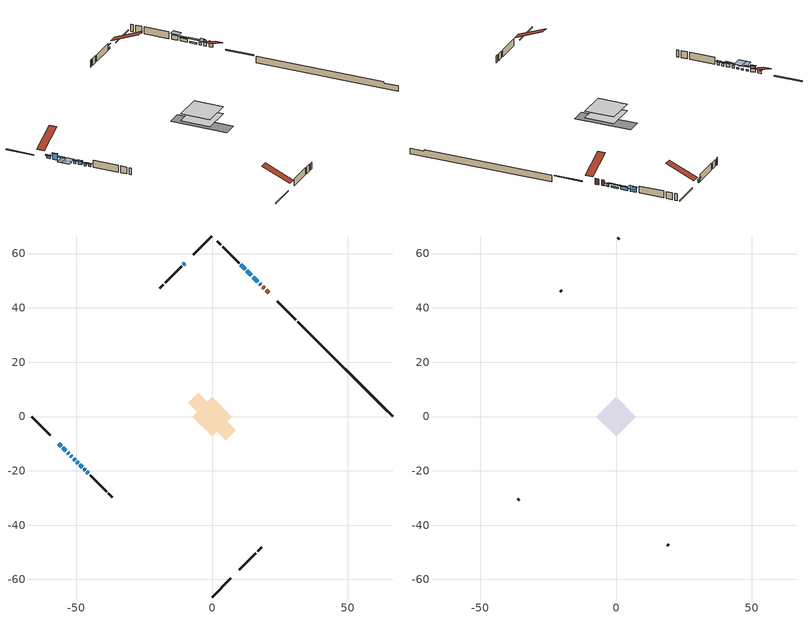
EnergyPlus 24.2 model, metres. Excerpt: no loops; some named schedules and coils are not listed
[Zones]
conditioned space
 floor adiabatic (AdiabaticFloorConstruction): -7.2,0 0,7.2 7.2,0 0,-7.2 z0.85
 floor foundation (Slab1 construction): -8.73,5.13 -5.13,8.73 8.73,-5.13 5.13,-8.73 z-1.44
 wall outside (RimJoist1 construction): 0,-66.48 6.9,-59.58 / -66.48,0 -59.58,-6.9 / 0,66.48 -6.9,59.58 / 30.9,35.57 24.01,42.47 z0.85:1.15
 wall outside (AdiabaticWallConstruction 1): 20.82,45.66 19.91,46.57 / 19.25,47.23 18.61,47.87 z0.85:2.88
 wall outside (AdiabaticWallConstruction): 17.95,48.53 17.53,48.94 / -49.73,-16.74 -49.32,-17.16 z0.85:1.77; -56.4,-10.08 -55.57,-10.91 / -46.07,-20.41 -45.58,-20.89 z0.85:1.69; -54.91,-11.57 -53.87,-12.61 z0.85:2.88; 16.88,49.6 15.19,51.29 / -10.08,56.4 -10.5,55.98 z0.85:1.44; -53.21,-13.26 -52.69,-13.79 z0.85:1.39; -52.04,-14.44 -51.56,-14.91 z0.85:1.23; -50.91,-15.57 -50.39,-16.09 z0.85:1.36; 14.53,51.95 12.84,53.64 / -48.66,-17.82 -47.8,-18.68 z0.85:1.99; 12.19,54.29 10.68,55.8 z0.85:2.45; -47.14,-19.33 -46.73,-19.75 z0.85:1.64
 wall outside (Wall1 construction): 10.08,-56.39 16.16,-50.31 / -44.93,-21.55 -38.85,-27.63 / -11.15,55.32 -17.24,49.24 / 10.02,56.46 3.94,62.54 z0.85:3.29
 wall outside (Wall2 construction): 16.82,-49.66 18.25,-48.23 / -38.19,-28.29 -36.76,-29.72 / -17.89,48.59 -19.32,47.16 / 3.28,63.2 1.85,64.63 z0.85:3.29
 wall foundation (FoundationWall1 construction): 31.56,34.92,-1.44 31.56,34.92,0.85 62.99,3.49,0.85 62.99,3.49,0.36 66.48,0,0.36 66.48,0,-1.44
 window (WindowConstruction 8): 17.95,48.53 17.54,48.94 z0.85:1.76
 window (WindowConstruction 6): -56.39,-10.08 -55.57,-10.91 z0.85:1.69
 window (WindowConstruction 7): -54.91,-11.57 -53.87,-12.61 z0.85:2.88
 window (WindowConstruction 10): 16.88,49.6 15.19,51.29 z0.85:1.44
 window (WindowConstruction 11): -53.21,-13.27 -52.69,-13.79 z0.85:1.38
 window (WindowConstruction 12): -52.03,-14.44 -51.57,-14.91 z0.85:1.23
 window (WindowConstruction 13): -50.91,-15.57 -50.39,-16.09 z0.85:1.36
 window (WindowConstruction 9): -49.73,-16.75 -49.32,-17.16 z0.85:1.76
 window (WindowConstruction): 14.53,51.95 12.84,53.64 z0.85:1.99
 window (WindowConstruction 1): 12.18,54.29 10.68,55.8 z0.85:2.45
 window (WindowConstruction 2): -10.08,56.39 -10.5,55.98 z0.85:1.44
 window (WindowConstruction 3): -48.66,-17.82 -47.8,-18.68 z0.85:1.99
 window (WindowConstruction 4): -47.14,-19.34 -46.73,-19.75 z0.85:1.64
 window (WindowConstruction 5): -46.07,-20.41 -45.59,-20.89 z0.85:1.69
 door (Door): 20.82,45.66 19.91,46.57 z0.85:2.88
 door (Door 1): 19.25,47.23 18.61,47.87 z0.85:2.88
 ceiling adiabatic (AdiabaticFloorConstruction): 0,-7.2 7.2,0 0,7.2 -7.2,0 z0.85
attic - vented
 floor to conditioned space (Floor1 construction Reversed): -7.2,0 0,7.2 7.2,0 0,-7.2 z3.29
 wall outside (Wall3 construction): 18.91,-47.57 19.45,-47.03 / -36.1,-30.37 -35.57,-30.91 / -19.98,46.5 -20.52,45.96 / 1.19,65.28 0.66,65.82 z0.85:3.29
 roof outside (Roof1 construction): 9.43,-57.05,3.29 2.51,-50.14,7.36 0.64,-52.01,7.36 7.55,-58.92,3.29; -57.05,-9.43,3.29 -50.14,-2.51,7.36 -52.01,-0.64,7.36 -58.92,-7.55,3.29; -9.43,57.05,3.29 -2.51,50.14,7.36 -0.64,52.01,7.36 -7.55,58.92,3.29; 21.48,45,3.29 14.56,38.08,7.36 16.44,36.21,7.36 23.35,43.13,3.29
shading: 17.27,49.21 18.22,48.26 19.65,49.69 18.7,50.65 z2.15; -55.31,-11.16 -56.65,-9.83 -57.08,-10.26 -55.74,-11.6 z2.05; -53.73,-12.75 -55.05,-11.43 -55.34,-11.72 -54.02,-13.04 z3.08; 14.54,51.93 17.52,48.95 17.95,49.39 14.97,52.36 z2.35; -52.05,-14.43 -53.86,-12.62 -54.29,-13.05 -52.48,-14.86 z2.29; -50.92,-15.56 -52.68,-13.8 -55.27,-16.39 -53.51,-18.14 z2.14; -49.74,-16.73 -51.55,-14.92 -54.14,-17.51 -52.33,-19.32 z2.27; -48.99,-17.49 -50.06,-16.42 -50.49,-16.85 -49.42,-17.92 z2.22; 12.63,53.85 14.74,51.73 15.17,52.17 13.06,54.28 z2.29; 10.42,56.06 12.44,54.04 13.87,55.47 11.86,57.49 z2.81; -11.14,55.34 -9.44,57.04 -9.65,57.25 -11.35,55.55 z2.35; -47.54,-18.93 -48.91,-17.56 -49.35,-17.99 -47.98,-19.36 z2.35; -46.47,-20 -47.4,-19.08 -47.83,-19.51 -46.9,-20.43 z2; -45.33,-21.15 -46.33,-20.15 -46.76,-20.58 -45.76,-21.58 z2.05
[Building]
Building 1: Terrain=Suburbs
[Site:Location]
Fredericton_NB: Latitude {deg}=45.87; Longitude {deg}=-66.54; Time Zone {hr}=-4; Elevation {m}=21; Keep Site Location Information=Yes
[Site:GroundTemperature:Shallow]
1.40444, -0.745387, -0.917552, 0.102649, 4.19819, 8.27465, 11.8087, 14.0475, 14.2377, 12.4168, 8.97287, 5.02146
[Site:WaterMainsTemperature]
Calculation Method=Schedule; Temperature Schedule=mains temperature schedule
[Material] Roughness=Rough; Thermal Absorptance=0.9
Name | Thickness {m} | Conductivity {W/m-K} | Density {kg/m3} | Specific Heat {J/kg-K} | Solar Absorptance | Visible Absorptance
asphalt or fiberglass shingles | 0.00635 | 0.162714 | 1121.4 | 1465.45 | 0.4 | 0.4
ceiling loosefill ins | 0.169333 | 0.0480833 | 16.02 | 1046.75 | 0.7 | 0.7
ceiling stud and cavity | 0.1397 | 0.0950146 | 65.682 | 1177.47 | 0.7 | 0.7
concrete 4.0 in. | 0.1016 | 1.803125 | 2242.8 | 837.4 | 0.7 | 0.7
concrete 8.0 in. | 0.2032 | 1.803125 | 2242.8 | 837.4 | 0.7 | 0.7
door material | 0.04445 | 0.0451087 | 512.64 | 1214.23 | 0.7 | 0.7
exterior vertical ins | 0.0640269 | 0.029427 | 32.04 | 1214.23 | 0.7 | 0.7
floor covering | 0.0127 | 0.0433444 | 54.468 | 1339.84 | 0.6 | 0.6
floor rigid ins; wall rigid ins 1 | 0.512978 | 0.029427 | 32.04 | 1214.23 | 0.7 | 0.7
floor stud and cavity | 0.1397 | 1.75129 | 37.0049 | 1207.88 | 0.7 | 0.7
furniture material conditioned space 1 | 0.1524 | 0.115458 | 640.8 | 1214.23 | 0.6 | 0.6
gypsum board | 0.0127 | 0.160291 | 801 | 837.4 | 0.6 | 0.6
gypsum board 1 | 0.0127 | 0.160291 | 801 | 837.4 | 0.7 | 0.7
osb sheathing 0.5 in. | 0.0127 | 0.115458 | 512.64 | 1214.23 | 0.7 | 0.7
osb sheathing 0.75 in. | 0.01905 | 0.115458 | 512.64 | 1214.23 | 0.7 | 0.7
osb sheathing 2.0 in. | 0.0508 | 0.115458 | 512.64 | 1214.23 | 0.7 | 0.7
rim joist rigid ins; wall rigid ins | 0.051816 | 0.029427 | 32.04 | 1214.23 | 0.7 | 0.7
rim joist stud and cavity | 0.0508 | 0.0405436 | 125.044 | 1163.47 | 0.6 | 0.6
wall stud and cavity | 0.1397 | 0.227335 | 139.0536 | 1170.24 | 0.7 | 0.7
wall stud and cavity 1 | 0.1397 | 0.3136 | 139.0536 | 1170.24 | 0.7 | 0.7
wall stud and cavity 2 | 0.0889 | 6.1454 | 50.32683 | 1063.81 | 0.6 | 0.6
wall stud and cavity 3 | 0.0889 | 0.380278 | 52.3479 | 1209.89 | 0.7 | 0.7
wall stud and cavity 4 | 0.0889 | 0.391764 | 83.0341 | 1211.67 | 0.7 | 0.7
wood siding | 0.0254 | 0.102417 | 544.68 | 1172.36 | 0.4 | 0.4
wood siding 1 | 0.00254 | 0.102417 | 544.68 | 1172.36 | 0.4 | 0.4
wood siding 2; wood siding 3; wood siding 4 | 0.0254 | 0.102417 | 544.68 | 1172.36 | 0.7 | 0.7
[WindowMaterial:SimpleGlazingSystem]
Name | U-Factor {W/m2-K} | Solar Heat Gain Coefficient
WindowMaterial | 2.9395 | 0.6
WindowMaterial 1 | 2.898619 | 0.65
WindowMaterial 10 | 2.99117 | 0.52
WindowMaterial 11 | 3.01559 | 0.47
WindowMaterial 12 | 3.06839 | 0.35
WindowMaterial 13 | 3.06101 | 0.41
WindowMaterial 2 | 3.02013 | 0.45
WindowMaterial 3 | 2.938365 | 0.6
WindowMaterial 4 | 3.00537 | 0.49
WindowMaterial 5 | 2.99003 | 0.51
WindowMaterial 6 | 3.00253 | 0.49
WindowMaterial 7 | 2.98833 | 0.58
WindowMaterial 8 | 2.98209 | 0.6
WindowMaterial 9 | 3.04 | 0.46
[Construction]
AdiabaticFloorConstruction: floor stud and cavity, floor rigid ins, osb sheathing 0.75 in., floor covering
AdiabaticWallConstruction: wood siding 3, wall rigid ins 1, wall stud and cavity 3, gypsum board
AdiabaticWallConstruction 1: wood siding 4, wall rigid ins 1, wall stud and cavity 3, gypsum board
Door; Door 1: door material
Floor1 construction Reversed: gypsum board, ceiling stud and cavity, ceiling loosefill ins
FoundationWall1 construction: concrete 8.0 in., gypsum board 1
furniture construction conditioned space 1: furniture material conditioned space 1
PartitionWallConstruction: gypsum board, wall stud and cavity 4, gypsum board
RimJoist1 construction: wood siding 2, rim joist rigid ins, osb sheathing 2.0 in., rim joist stud and cavity
Roof1 construction: asphalt or fiberglass shingles
Slab1 construction: concrete 4.0 in.
Wall1 construction: wood siding, wall rigid ins, osb sheathing 0.5 in., wall stud and cavity, gypsum board
Wall2 construction: wood siding, wall rigid ins, osb sheathing 0.5 in., wall stud and cavity 1, gypsum board
Wall3 construction: wood siding 1, wall stud and cavity 2
WindowConstruction: WindowMaterial
WindowConstruction 1: WindowMaterial 1
WindowConstruction 10: WindowMaterial 10
WindowConstruction 11: WindowMaterial 11
WindowConstruction 12: WindowMaterial 12
WindowConstruction 13: WindowMaterial 13
WindowConstruction 2: WindowMaterial 2
WindowConstruction 3: WindowMaterial 3
WindowConstruction 4: WindowMaterial 4
WindowConstruction 5: WindowMaterial 5
WindowConstruction 6: WindowMaterial 6
WindowConstruction 7: WindowMaterial 7
WindowConstruction 8: WindowMaterial 8
WindowConstruction 9: WindowMaterial 9
[Zone] Multiplier=1; Part of Total Floor Area=Yes
Name | Volume {m3}
attic - vented | 67.6049
conditioned space | 504.9
[Space]
Name | Zone | Volume {m3}
attic - vented 1 | attic - vented | 67.6049
conditioned space 1 | conditioned space | 504.9
[ZoneInfiltration:EffectiveLeakageArea]
infil attic - vented 1: Zone or Space=attic - vented 1; Schedule=Always On Discrete; Effective Air Leakage Area {cm2}=4144.4; Stack Coefficient=0.000452918; Wind Coefficient=1.4379e-05
[ZoneMixing]
whole house fan mix: Zone or Space=attic - vented; Schedule=Always On Continuous; Design Flow Rate Calculation Method=Flow/Zone; Design Flow Rate {m3/s}=0; Source Zone or Space=conditioned space
[SurfaceProperty:ExposedFoundationPerimeter]
Slab1: Exposed Perimeter Calculation Method=TotalExposedPerimeter; Total Exposed Perimeter {m}=49.379
[InternalMass] Zone or ZoneList=conditioned space; Space or SpaceList=conditioned space 1
Name | Construction | Surface Area {m2}
furniture mass conditioned space 1 | furniture construction conditioned space 1 | 81.368
partition wall mass | PartitionWallConstruction | 203.42
[Lights]
interior lighting: Zone or ZoneList or Space or SpaceList=conditioned space 1; Schedule=interior lighting schedule; Design Level Calculation Method=LightingLevel; Lighting Level {W}=343.2; Return Air Fraction=0; Fraction Radiant=0.6; Fraction Visible=0.2; Fraction Replaceable=1
[People]
occupants: Zone or ZoneList or Space or SpaceList=conditioned space 1; Number of People Schedule=occupants schedule; Number of People Calculation Method=People; Number of People=3; Fraction Radiant=0.314171; Sensible Heat Fraction=0.56303; Activity Level Schedule=occupants activity schedule; Carbon Dioxide Generation Rate {m3/s-W}=0; Enable ASHRAE 55 Comfort Warnings=No; Mean Radiant Temperature Calculation Type=EnclosureAveraged
[ElectricEquipment] Zone or ZoneList or Space or SpaceList=conditioned space 1; Design Level Calculation Method=EquipmentLevel
Name | Schedule | Design Level {W} | Fraction Latent | Fraction Radiant | Fraction Lost
clothes dryer | clothes dryer schedule | 140.772 | 0.015 | 0.081 | 0.85
clothes washer | clothes washer schedule | 32.1985 | 0.03 | 0.162 | 0.7
cooking range | cooking range schedule | 215.147 | 0.08 | 0.432 | 0.2
dishwasher | dishwasher schedule | 66.8632 | 0.3 | 0.18 | 0.4
fridge | fridge schedule | 72.9452 | 0 | 0.6 | 0
mech vent bath fan 0 | mech vent bath fan 0 schedule | 50.2 | 0 | 0 | 1
mech vent house fan | mech vent house fan schedule | 12.6667 | 0 | 0 | 1
mech vent house fan cfis | mech vent house fan cfis schedule | 0 | 0 | 0 | 0
misc plug loads | misc plug loads schedule | 494.7 | 0.045 | 0.513 | 0.1
whole house fan | Always On Discrete | 0 | 0 | 0 | 1
[OtherEquipment] Zone or ZoneList or Space or SpaceList=conditioned space 1; Design Level Calculation Method=EquipmentLevel
Name | Fuel Type | Schedule | Design Level {W} | Fraction Latent | Fraction Radiant | Fraction Lost
clothes dryer 1 | Electricity | clothes dryer schedule | 0 | 0.015 | 0.081 | 0.85
cooking range 1 | Electricity | cooking range schedule | 0 | 0.08 | 0.432 | 0.2
general water use latent | None | general water use schedule | 62.594 | 1 | 0 | 0
general water use sensible | None | general water use schedule | -61.6891 | 0 | 0.6 | 0
mech vent house fan latent load | None | Always On Discrete | 0 | 1 | 0 | 0
mech vent house fan sensible load | None | Always On Discrete | 0 | 0 | 0 | 0
water heater energy adjustment1 | Electricity | Always On Discrete | 0.01 | 0 | 0 | 1
[ZoneInfiltration:DesignFlowRate] Zone or ZoneList or Space or SpaceList=conditioned space 1; Schedule=Always On Discrete; Design Flow Rate Calculation Method=Flow/Zone; Design Flow Rate {m3/s}=0
infil flow; natural vent flow; whole house fan flow
[ZoneControl:Thermostat]
conditioned space Thermostat: Zone or ZoneList=conditioned space; Control Type Schedule=conditioned space Thermostat Schedule; Control 1=conditioned space temperature setpoint; Temperature Difference Between Cutout And Setpoint {deltaC}=0
[ThermostatSetpoint:DualSetpoint]
conditioned space temperature setpoint: Heating Setpoint Temperature Schedule=heating setpoint; Cooling Setpoint Temperature Schedule=cooling setpoint
[AirLoopHVAC:UnitarySystem]
unit heater unitary system: Control Type=Load; Controlling Zone or Thermostat Location=conditioned space; Dehumidification Control Type=None; Availability Schedule=Always On Discrete; Supply Fan=unit heater supply fan; Fan Placement=BlowThrough; Supply Air Fan Operating Mode Schedule=unit heater auto fan schedule; Heating Coil=unit heater htg coil; DX Heating Coil Sizing Ratio=1; Use DOAS DX Cooling Coil=No; Minimum Supply Air Temperature {C}=2; Latent Load Control=SensibleOnlyLoadControl; Cooling Supply Air Flow Rate Method=None; Heating Supply Air Flow Rate Method=SupplyAirFlowRate; Heating Supply Air Flow Rate {m3/s}=0.00141584; No Load Supply Air Flow Rate Method=SupplyAirFlowRate; No Load Supply Air Flow Rate {m3/s}=0; No Load Supply Air Flow Rate Control Set To Low Speed=Yes; Maximum Supply Air Temperature {C}=48.8889; Maximum Outdoor Dry-Bulb Temperature for Supplemental Heater Operation {C}=21; Ancillary On-Cycle Electric Power {W}=0; Ancillary Off-Cycle Electric Power {W}=0
[Zone equipment]
conditioned space: electric baseboard, unit heater unitary system
[Foundation:Kiva]
Foundation Kiva 1: Initial Indoor Air Temperature {C}=18; Wall Height Above Grade {m}=0.849996; Wall Depth Below Slab {m}=0.2032; Custom Block Material Name 1=exterior vertical ins; Custom Block Depth 1 {m}=2.28999; Custom Block X Position 1 {m}=0.2159; Custom Block Z Position 1 {m}=0
[Foundation:Kiva:Settings]
Soil Conductivity {W/m-K}=0.849921; Soil Density {kg/m3}=1842.3; Soil Specific Heat {J/kg-K}=418.7; Ground Solar Absorptivity=0.9; Ground Thermal Absorptivity=0.9; Ground Surface Roughness {m}=0.03; Far-Field Width {m}=40; Deep-Ground Boundary Condition=ZeroFlux; Deep-Ground Depth {m}=40; Minimum Cell Dimension {m}=0.2; Maximum Cell Growth Coefficient=3; Simulation Timestep=Timestep
[Exterior:Lights]
exterior lighting: Schedule=exterior lighting schedule; Design Level {W}=75.6
[EnergyManagementSystem:Sensor] Output:Variable or Output:Meter Index Key=conditioned space
Name | Output:Variable or Output:Meter
conditioned_space_clg_unmet_s | Zone Cooling Setpoint Not Met Time
conditioned_space_htg_unmet_s | Zone Heating Setpoint Not Met Time
fridge_tin_s; tin_s; tin_s_1 | Zone Mean Air Temperature
tout_s | Zone Outdoor Air Drybulb Temperature
win_s | Zone Air Humidity Ratio
[Schedule:Constant]
Name | Hourly Value
Always On Continuous; mech vent house fan schedule; mech vent house fan cfis schedule; Always On Discrete | 1
occupants activity schedule | 117.228
fridge schedule; unit heater auto fan schedule | 0
[Schedule:Week:Daily]
interior lighting schedule Week Rule - Jan1-Jan27: interior lighting schedule day, interior lighting schedule day, interior lighting schedule day, interior lighting schedule day, interior lighting schedule day, interior lighting schedule day, interior lighting schedule day, interior lighting schedule default day, interior lighting schedule default day, interior lighting schedule default day, interior lighting schedule default day, interior lighting schedule default day
interior lighting schedule Week Rule - Jan28-Feb3: interior lighting schedule day, interior lighting schedule day, interior lighting schedule day, interior lighting schedule day, interior lighting schedule day 1, interior lighting schedule day 1, interior lighting schedule day 1, interior lighting schedule default day, interior lighting schedule default day, interior lighting schedule default day, interior lighting schedule default day, interior lighting schedule default day
interior lighting schedule Week Rule - Feb4-Feb24: interior lighting schedule day 1, interior lighting schedule day 1, interior lighting schedule day 1, interior lighting schedule day 1, interior lighting schedule day 1, interior lighting schedule day 1, interior lighting schedule day 1, interior lighting schedule default day, interior lighting schedule default day, interior lighting schedule default day, interior lighting schedule default day, interior lighting schedule default day
interior lighting schedule Week Rule - Feb25-Mar3: interior lighting schedule day 1, interior lighting schedule day 1, interior lighting schedule day 1, interior lighting schedule day 1, interior lighting schedule day 2, interior lighting schedule day 2, interior lighting schedule day 2, interior lighting schedule default day, interior lighting schedule default day, interior lighting schedule default day, interior lighting schedule default day, interior lighting schedule default day
interior lighting schedule Week Rule - Mar4-Mar31: interior lighting schedule day 2, interior lighting schedule day 2, interior lighting schedule day 2, interior lighting schedule day 2, interior lighting schedule day 2, interior lighting schedule day 2, interior lighting schedule day 2, interior lighting schedule default day, interior lighting schedule default day, interior lighting schedule default day, interior lighting schedule default day, interior lighting schedule default day
interior lighting schedule Week Rule - Apr1-Apr28: interior lighting schedule day 3, interior lighting schedule day 3, interior lighting schedule day 3, interior lighting schedule day 3, interior lighting schedule day 3, interior lighting schedule day 3, interior lighting schedule day 3, interior lighting schedule default day, interior lighting schedule default day, interior lighting schedule default day, interior lighting schedule default day, interior lighting schedule default day
interior lighting schedule Week Rule - Apr29-May5: interior lighting schedule day 3, interior lighting schedule day 3, interior lighting schedule day 4, interior lighting schedule day 4, interior lighting schedule day 4, interior lighting schedule day 4, interior lighting schedule day 4, interior lighting schedule default day, interior lighting schedule default day, interior lighting schedule default day, interior lighting schedule default day, interior lighting schedule default day
interior lighting schedule Week Rule - May6-May26: interior lighting schedule day 4, interior lighting schedule day 4, interior lighting schedule day 4, interior lighting schedule day 4, interior lighting schedule day 4, interior lighting schedule day 4, interior lighting schedule day 4, interior lighting schedule default day, interior lighting schedule default day, interior lighting schedule default day, interior lighting schedule default day, interior lighting schedule default day
interior lighting schedule Week Rule - May27-Jun2: interior lighting schedule day 4, interior lighting schedule day 4, interior lighting schedule day 4, interior lighting schedule day 4, interior lighting schedule day 4, interior lighting schedule day 5, interior lighting schedule day 5, interior lighting schedule default day, interior lighting schedule default day, interior lighting schedule default day, interior lighting schedule default day, interior lighting schedule default day
interior lighting schedule Week Rule - Jun3-Jun30: interior lighting schedule day 5, interior lighting schedule day 5, interior lighting schedule day 5, interior lighting schedule day 5, interior lighting schedule day 5, interior lighting schedule day 5, interior lighting schedule day 5, interior lighting schedule default day, interior lighting schedule default day, interior lighting schedule default day, interior lighting schedule default day, interior lighting schedule default day
interior lighting schedule Week Rule - Jul1-Jul28: interior lighting schedule day 6, interior lighting schedule day 6, interior lighting schedule day 6, interior lighting schedule day 6, interior lighting schedule day 6, interior lighting schedule day 6, interior lighting schedule day 6, interior lighting schedule default day, interior lighting schedule default day, interior lighting schedule default day, interior lighting schedule default day, interior lighting schedule default day
interior lighting schedule Week Rule - Jul29-Aug4: interior lighting schedule day 6, interior lighting schedule day 6, interior lighting schedule day 6, interior lighting schedule day 7, interior lighting schedule day 7, interior lighting schedule day 7, interior lighting schedule day 7, interior lighting schedule default day, interior lighting schedule default day, interior lighting schedule default day, interior lighting schedule default day, interior lighting schedule default day
interior lighting schedule Week Rule - Aug5-Aug25: interior lighting schedule day 7, interior lighting schedule day 7, interior lighting schedule day 7, interior lighting schedule day 7, interior lighting schedule day 7, interior lighting schedule day 7, interior lighting schedule day 7, interior lighting schedule default day, interior lighting schedule default day, interior lighting schedule default day, interior lighting schedule default day, interior lighting schedule default day
interior lighting schedule Week Rule - Aug26-Sep1: interior lighting schedule day 7, interior lighting schedule day 7, interior lighting schedule day 7, interior lighting schedule day 7, interior lighting schedule day 7, interior lighting schedule day 7, interior lighting schedule day 8, interior lighting schedule default day, interior lighting schedule default day, interior lighting schedule default day, interior lighting schedule default day, interior lighting schedule default day
interior lighting schedule Week Rule - Sep2-Sep29: interior lighting schedule day 8, interior lighting schedule day 8, interior lighting schedule day 8, interior lighting schedule day 8, interior lighting schedule day 8, interior lighting schedule day 8, interior lighting schedule day 8, interior lighting schedule default day, interior lighting schedule default day, interior lighting schedule default day, interior lighting schedule default day, interior lighting schedule default day
interior lighting schedule Week Rule - Sep30-Oct6: interior lighting schedule day 8, interior lighting schedule day 9, interior lighting schedule day 9, interior lighting schedule day 9, interior lighting schedule day 9, interior lighting schedule day 9, interior lighting schedule day 9, interior lighting schedule default day, interior lighting schedule default day, interior lighting schedule default day, interior lighting schedule default day, interior lighting schedule default day
interior lighting schedule Week Rule - Oct7-Oct27: interior lighting schedule day 9, interior lighting schedule day 9, interior lighting schedule day 9, interior lighting schedule day 9, interior lighting schedule day 9, interior lighting schedule day 9, interior lighting schedule day 9, interior lighting schedule default day, interior lighting schedule default day, interior lighting schedule default day, interior lighting schedule default day, interior lighting schedule default day
interior lighting schedule Week Rule - Oct28-Nov3: interior lighting schedule day 9, interior lighting schedule day 9, interior lighting schedule day 9, interior lighting schedule day 9, interior lighting schedule day 10, interior lighting schedule day 10, interior lighting schedule day 10, interior lighting schedule default day, interior lighting schedule default day, interior lighting schedule default day, interior lighting schedule default day, interior lighting schedule default day
interior lighting schedule Week Rule - Nov4-Nov24: interior lighting schedule day 10, interior lighting schedule day 10, interior lighting schedule day 10, interior lighting schedule day 10, interior lighting schedule day 10, interior lighting schedule day 10, interior lighting schedule day 10, interior lighting schedule default day, interior lighting schedule default day, interior lighting schedule default day, interior lighting schedule default day, interior lighting schedule default day
interior lighting schedule Week Rule - Nov25-Dec1: interior lighting schedule day 10, interior lighting schedule day 10, interior lighting schedule day 10, interior lighting schedule day 10, interior lighting schedule day 10, interior lighting schedule day 10, interior lighting schedule day 11, interior lighting schedule default day, interior lighting schedule default day, interior lighting schedule default day, interior lighting schedule default day, interior lighting schedule default day
interior lighting schedule Week Rule - Dec2-Dec31: interior lighting schedule day 11, interior lighting schedule day 11, interior lighting schedule day 11, interior lighting schedule day 11, interior lighting schedule day 11, interior lighting schedule day 11, interior lighting schedule day 11, interior lighting schedule default day, interior lighting schedule default day, interior lighting schedule default day, interior lighting schedule default day, interior lighting schedule default day
occupants schedule Week Rule - Jan1-Dec31: occupants schedule day, occupants schedule day, occupants schedule day, occupants schedule day, occupants schedule day, occupants schedule day, occupants schedule day, occupants schedule default day, occupants schedule default day, occupants schedule default day, occupants schedule default day, occupants schedule default day
clothes dryer schedule Week Rule - Jan1-Dec31: clothes dryer schedule day, clothes dryer schedule day, clothes dryer schedule day, clothes dryer schedule day, clothes dryer schedule day, clothes dryer schedule day, clothes dryer schedule day, clothes dryer schedule default day, clothes dryer schedule default day, clothes dryer schedule default day, clothes dryer schedule default day, clothes dryer schedule default day
clothes washer schedule Week Rule - Jan1-Dec31: clothes washer schedule day, clothes washer schedule day, clothes washer schedule day, clothes washer schedule day, clothes washer schedule day, clothes washer schedule day, clothes washer schedule day, clothes washer schedule default day, clothes washer schedule default day, clothes washer schedule default day, clothes washer schedule default day, clothes washer schedule default day
cooking range schedule Week Rule - Jan1-Dec31: cooking range schedule day, cooking range schedule day, cooking range schedule day, cooking range schedule day, cooking range schedule day, cooking range schedule day, cooking range schedule day, cooking range schedule default day, cooking range schedule default day, cooking range schedule default day, cooking range schedule default day, cooking range schedule default day
dishwasher schedule Week Rule - Jan1-Dec31: dishwasher schedule day, dishwasher schedule day, dishwasher schedule day, dishwasher schedule day, dishwasher schedule day, dishwasher schedule day, dishwasher schedule day, dishwasher schedule default day, dishwasher schedule default day, dishwasher schedule default day, dishwasher schedule default day, dishwasher schedule default day
mech vent bath fan 0 schedule Week Rule - Jan1-Dec31: mech vent bath fan 0 schedule day, mech vent bath fan 0 schedule day, mech vent bath fan 0 schedule day, mech vent bath fan 0 schedule day, mech vent bath fan 0 schedule day, mech vent bath fan 0 schedule day, mech vent bath fan 0 schedule day, mech vent bath fan 0 schedule default day, mech vent bath fan 0 schedule default day, mech vent bath fan 0 schedule default day, mech vent bath fan 0 schedule default day, mech vent bath fan 0 schedule default day
misc plug loads schedule Week Rule - Jan1-Dec31: misc plug loads schedule day, misc plug loads schedule day, misc plug loads schedule day, misc plug loads schedule day, misc plug loads schedule day, misc plug loads schedule day, misc plug loads schedule day, misc plug loads schedule default day, misc plug loads schedule default day, misc plug loads schedule default day, misc plug loads schedule default day, misc plug loads schedule default day
general water use schedule Week Rule - Jan1-Dec31: general water use schedule day, general water use schedule day, general water use schedule day, general water use schedule day, general water use schedule day, general water use schedule day, general water use schedule day, general water use schedule default day, general water use schedule default day, general water use schedule default day, general water use schedule default day, general water use schedule default day
exterior lighting schedule Week Rule - Jan1-Jan27: exterior lighting schedule day, exterior lighting schedule day, exterior lighting schedule day, exterior lighting schedule day, exterior lighting schedule day, exterior lighting schedule day, exterior lighting schedule day, exterior lighting schedule default day, exterior lighting schedule default day, exterior lighting schedule default day, exterior lighting schedule default day, exterior lighting schedule default day
exterior lighting schedule Week Rule - Jan28-Feb3: exterior lighting schedule day, exterior lighting schedule day, exterior lighting schedule day, exterior lighting schedule day, exterior lighting schedule day 1, exterior lighting schedule day 1, exterior lighting schedule day 1, exterior lighting schedule default day, exterior lighting schedule default day, exterior lighting schedule default day, exterior lighting schedule default day, exterior lighting schedule default day
exterior lighting schedule Week Rule - Feb4-Feb24: exterior lighting schedule day 1, exterior lighting schedule day 1, exterior lighting schedule day 1, exterior lighting schedule day 1, exterior lighting schedule day 1, exterior lighting schedule day 1, exterior lighting schedule day 1, exterior lighting schedule default day, exterior lighting schedule default day, exterior lighting schedule default day, exterior lighting schedule default day, exterior lighting schedule default day
exterior lighting schedule Week Rule - Feb25-Mar3: exterior lighting schedule day 1, exterior lighting schedule day 1, exterior lighting schedule day 1, exterior lighting schedule day 1, exterior lighting schedule day 2, exterior lighting schedule day 2, exterior lighting schedule day 2, exterior lighting schedule default day, exterior lighting schedule default day, exterior lighting schedule default day, exterior lighting schedule default day, exterior lighting schedule default day
exterior lighting schedule Week Rule - Mar4-Mar31: exterior lighting schedule day 2, exterior lighting schedule day 2, exterior lighting schedule day 2, exterior lighting schedule day 2, exterior lighting schedule day 2, exterior lighting schedule day 2, exterior lighting schedule day 2, exterior lighting schedule default day, exterior lighting schedule default day, exterior lighting schedule default day, exterior lighting schedule default day, exterior lighting schedule default day
exterior lighting schedule Week Rule - Apr1-Apr28: exterior lighting schedule day 3, exterior lighting schedule day 3, exterior lighting schedule day 3, exterior lighting schedule day 3, exterior lighting schedule day 3, exterior lighting schedule day 3, exterior lighting schedule day 3, exterior lighting schedule default day, exterior lighting schedule default day, exterior lighting schedule default day, exterior lighting schedule default day, exterior lighting schedule default day
exterior lighting schedule Week Rule - Apr29-May5: exterior lighting schedule day 3, exterior lighting schedule day 3, exterior lighting schedule day 4, exterior lighting schedule day 4, exterior lighting schedule day 4, exterior lighting schedule day 4, exterior lighting schedule day 4, exterior lighting schedule default day, exterior lighting schedule default day, exterior lighting schedule default day, exterior lighting schedule default day, exterior lighting schedule default day
exterior lighting schedule Week Rule - May6-May26: exterior lighting schedule day 4, exterior lighting schedule day 4, exterior lighting schedule day 4, exterior lighting schedule day 4, exterior lighting schedule day 4, exterior lighting schedule day 4, exterior lighting schedule day 4, exterior lighting schedule default day, exterior lighting schedule default day, exterior lighting schedule default day, exterior lighting schedule default day, exterior lighting schedule default day
exterior lighting schedule Week Rule - May27-Jun2: exterior lighting schedule day 4, exterior lighting schedule day 4, exterior lighting schedule day 4, exterior lighting schedule day 4, exterior lighting schedule day 4, exterior lighting schedule day 5, exterior lighting schedule day 5, exterior lighting schedule default day, exterior lighting schedule default day, exterior lighting schedule default day, exterior lighting schedule default day, exterior lighting schedule default day
exterior lighting schedule Week Rule - Jun3-Jun30: exterior lighting schedule day 5, exterior lighting schedule day 5, exterior lighting schedule day 5, exterior lighting schedule day 5, exterior lighting schedule day 5, exterior lighting schedule day 5, exterior lighting schedule day 5, exterior lighting schedule default day, exterior lighting schedule default day, exterior lighting schedule default day, exterior lighting schedule default day, exterior lighting schedule default day
exterior lighting schedule Week Rule - Jul1-Jul28: exterior lighting schedule day 6, exterior lighting schedule day 6, exterior lighting schedule day 6, exterior lighting schedule day 6, exterior lighting schedule day 6, exterior lighting schedule day 6, exterior lighting schedule day 6, exterior lighting schedule default day, exterior lighting schedule default day, exterior lighting schedule default day, exterior lighting schedule default day, exterior lighting schedule default day
[Schedule:Year]
interior lighting schedule: interior lighting schedule Week Rule - Jan1-Jan27, 1, 1, 1, 27, interior lighting schedule Week Rule - Jan28-Feb3, 1, 28, 2, 3, interior lighting schedule Week Rule - Feb4-Feb24, 2, 4, 2, 24, interior lighting schedule Week Rule - Feb25-Mar3, 2, 25, 3, 3, interior lighting schedule Week Rule - Mar4-Mar31, 3, 4, 3, 31, interior lighting schedule Week Rule - Apr1-Apr28, 4, 1, 4, 28, interior lighting schedule Week Rule - Apr29-May5, 4, 29, 5, 5, interior lighting schedule Week Rule - May6-May26, 5, 6, 5, 26, interior lighting schedule Week Rule - May27-Jun2, 5, 27, 6, 2, interior lighting schedule Week Rule - Jun3-Jun30, 6, 3, 6, 30, interior lighting schedule Week Rule - Jul1-Jul28, 7, 1, 7, 28, interior lighting schedule Week Rule - Jul29-Aug4, 7, 29, 8, 4, interior lighting schedule Week Rule - Aug5-Aug25, 8, 5, 8, 25, interior lighting schedule Week Rule - Aug26-Sep1, 8, 26, 9, 1, interior lighting schedule Week Rule - Sep2-Sep29, 9, 2, 9, 29, interior lighting schedule Week Rule - Sep30-Oct6, 9, 30, 10, 6, interior lighting schedule Week Rule - Oct7-Oct27, 10, 7, 10, 27, interior lighting schedule Week Rule - Oct28-Nov3, 10, 28, 11, 3, interior lighting schedule Week Rule - Nov4-Nov24, 11, 4, 11, 24, interior lighting schedule Week Rule - Nov25-Dec1, 11, 25, 12, 1, interior lighting schedule Week Rule - Dec2-Dec31, 12, 2, 12, 31
occupants schedule: occupants schedule Week Rule - Jan1-Dec31, 1, 1, 12, 31
clothes dryer schedule: clothes dryer schedule Week Rule - Jan1-Dec31, 1, 1, 12, 31
clothes washer schedule: clothes washer schedule Week Rule - Jan1-Dec31, 1, 1, 12, 31
cooking range schedule: cooking range schedule Week Rule - Jan1-Dec31, 1, 1, 12, 31
dishwasher schedule: dishwasher schedule Week Rule - Jan1-Dec31, 1, 1, 12, 31
mech vent bath fan 0 schedule: mech vent bath fan 0 schedule Week Rule - Jan1-Dec31, 1, 1, 12, 31
misc plug loads schedule: misc plug loads schedule Week Rule - Jan1-Dec31, 1, 1, 12, 31
general water use schedule: general water use schedule Week Rule - Jan1-Dec31, 1, 1, 12, 31
exterior lighting schedule: exterior lighting schedule Week Rule - Jan1-Jan27, 1, 1, 1, 27, exterior lighting schedule Week Rule - Jan28-Feb3, 1, 28, 2, 3, exterior lighting schedule Week Rule - Feb4-Feb24, 2, 4, 2, 24, exterior lighting schedule Week Rule - Feb25-Mar3, 2, 25, 3, 3, exterior lighting schedule Week Rule - Mar4-Mar31, 3, 4, 3, 31, exterior lighting schedule Week Rule - Apr1-Apr28, 4, 1, 4, 28, exterior lighting schedule Week Rule - Apr29-May5, 4, 29, 5, 5, exterior lighting schedule Week Rule - May6-May26, 5, 6, 5, 26, exterior lighting schedule Week Rule - May27-Jun2, 5, 27, 6, 2, exterior lighting schedule Week Rule - Jun3-Jun30, 6, 3, 6, 30, exterior lighting schedule Week Rule - Jul1-Jul28, 7, 1, 7, 28, exterior lighting schedule Week Rule - Jul29-Aug4, 7, 29, 8, 4, exterior lighting schedule Week Rule - Aug5-Aug25, 8, 5, 8, 25, exterior lighting schedule Week Rule - Aug26-Sep1, 8, 26, 9, 1, exterior lighting schedule Week Rule - Sep2-Sep29, 9, 2, 9, 29, exterior lighting schedule Week Rule - Sep30-Oct6, 9, 30, 10, 6, exterior lighting schedule Week Rule - Oct7-Oct27, 10, 7, 10, 27, exterior lighting schedule Week Rule - Oct28-Nov3, 10, 28, 11, 3, exterior lighting schedule Week Rule - Nov4-Nov24, 11, 4, 11, 24, exterior lighting schedule Week Rule - Nov25-Dec1, 11, 25, 12, 1, exterior lighting schedule Week Rule - Dec2-Dec31, 12, 2, 12, 31
[Schedule:Compact]
conditioned space Thermostat Schedule: Through: 12/31, For: AllDays, Until: 24:00, 4
mains temperature schedule: Through: 01/01, For: AllDays, Until: 24:00, 6.14222, Through: 01/02, For: AllDays, Until: 24:00, 6.07056, Through: 01/03, For: AllDays, Until: 24:00, 6.00056, Through: 01/04, For: AllDays, Until: 24:00, 5.93111, Through: 01/05, For: AllDays, Until: 24:00, 5.86333, Through: 01/06, For: AllDays, Until: 24:00, 5.79611, Through: 01/07, For: AllDays, Until: 24:00, 5.73056, Through: 01/08, For: AllDays, Until: 24:00, 5.66611, Through: 01/09, For: AllDays, Until: 24:00, 5.60278, Through: 01/10, For: AllDays, Until: 24:00, 5.54056, Through: 01/11, For: AllDays, Until: 24:00, 5.48, Through: 01/12, For: AllDays, Until: 24:00, 5.42056, Through: 01/13, For: AllDays, Until: 24:00, 5.36222, Through: 01/14, For: AllDays, Until: 24:00, 5.30556, Through: 01/15, For: AllDays, Until: 24:00, 5.25, Through: 01/16, For: AllDays, Until: 24:00, 5.19611, Through: 01/17, For: AllDays, Until: 24:00, 5.14333, Through: 01/18, For: AllDays, Until: 24:00, 5.09167, Through: 01/19, For: AllDays, Until: 24:00, 5.04167, Through: 01/20, For: AllDays, Until: 24:00, 4.99333, Through: 01/21, For: AllDays, Until: 24:00, 4.94611, Through: 01/22, For: AllDays, Until: 24:00, 4.90056, Through: 01/23, For: AllDays, Until: 24:00, 4.85611, Through: 01/24, For: AllDays, Until: 24:00, 4.81389, Through: 01/25, For: AllDays, Until: 24:00, 4.77222, Through: 01/26, For: AllDays, Until: 24:00, 4.73278, Through: 01/27, For: AllDays, Until: 24:00, 4.69444, Through: 01/28, For: AllDays, Until: 24:00, 4.65778, Through: 01/29, For: AllDays, Until: 24:00, 4.62278, Through: 01/30, For: AllDays, Until: 24:00, 4.58889, Through: 01/31, For: AllDays, Until: 24:00, 4.55667, Through: 02/01, For: AllDays, Until: 24:00, 4.52611, Through: 02/02, For: AllDays, Until: 24:00, 4.49722, Through: 02/03, For: AllDays, Until: 24:00, 4.47, Through: 02/04, For: AllDays, Until: 24:00, 4.44389, Through: 02/05, For: AllDays, Until: 24:00, 4.42, Through: 02/06, For: AllDays, Until: 24:00, 4.39722, Through: 02/07, For: AllDays, Until: 24:00, 4.37611, Through: 02/08, For: AllDays, Until: 24:00, 4.35722, Through: 02/09, For: AllDays, Until: 24:00, 4.33944, Through: 02/10, For: AllDays, Until: 24:00, 4.32333, Through: 02/11, For: AllDays, Until: 24:00, 4.30889, Through: 02/12, For: AllDays, Until: 24:00, 4.29556, Through: 02/13, For: AllDays, Until: 24:00, 4.28444, Through: 02/14, For: AllDays, Until: 24:00, 4.275, Through: 02/15, For: AllDays, Until: 24:00, 4.26722, Through: 02/16, For: AllDays, Until: 24:00, 4.26056, Through: 02/17, For: AllDays, Until: 24:00, 4.25611, Through: 02/18, For: AllDays, Until: 24:00, 4.25333, Through: 02/19, For: AllDays, Until: 24:00, 4.25167, Through: 02/20, For: AllDays, Until: 24:00, 4.25222, Through: 02/21, For: AllDays, Until: 24:00, 4.25389, Through: 02/22, For: AllDays, Until: 24:00, 4.25778, Through: 02/23, For: AllDays, Until: 24:00, 4.26278, Through: 02/24, For: AllDays, Until: 24:00, 4.27, Through: 02/25, For: AllDays, Until: 24:00, 4.27833, Through: 02/26, For: AllDays, Until: 24:00, 4.28889, Through: 02/27, For: AllDays, Until: 24:00, 4.30056, Through: 02/28, For: AllDays, Until: 24:00, 4.31389, Through: 03/01, For: AllDays, Until: 24:00, 4.32944, Through: 03/02, For: AllDays, Until: 24:00, 4.34611, Through: 03/03, For: AllDays, Until: 24:00, 4.36444, Through: 03/04, For: AllDays, Until: 24:00, 4.38444, Through: 03/05, For: AllDays, Until: 24:00, 4.40611, Through: 03/06, For: AllDays, Until: 24:00, 4.42944, Through: 03/07, For: AllDays, Until: 24:00, 4.45389, Through: 03/08, For: AllDays, Until: 24:00, 4.48056, Through: 03/09, For: AllDays, Until: 24:00, 4.50833, Through: 03/10, For: AllDays, Until: 24:00, 4.53778, Through: 03/11, For: AllDays, Until: 24:00, 4.56889, Through: 03/12, For: AllDays, Until: 24:00, 4.60167, Through: 03/13, For: AllDays, Until: 24:00, 4.63611, Through: 03/14, For: AllDays, Until: 24:00, 4.67167, Through: 03/15, For: AllDays, Until: 24:00, 4.70889, Through: 03/16, For: AllDays, Until: 24:00, 4.74778, Through: 03/17, For: AllDays, Until: 24:00, 4.78833, Through: 03/18, For: AllDays, Until: 24:00, 4.83, Through: 03/19, For: AllDays, Until: 24:00, 4.87333, Through: 03/20, For: AllDays, Until: 24:00, 4.91833, Through: 03/21, For: AllDays, Until: 24:00, 4.96444, Through: 03/22, For: AllDays, Until: 24:00, 5.01222, Through: 03/23, For: AllDays, Until: 24:00, 5.06111, Through: 03/24, For: AllDays, Until: 24:00, 5.11167, Through: 03/25, For: AllDays, Until: 24:00, 5.16389, Through: 03/26, For: AllDays, Until: 24:00, 5.21722, Through: 03/27, For: AllDays, Until: 24:00, 5.27167, Through: 03/28, For: AllDays, Until: 24:00, 5.32778, Through: 03/29, For: AllDays, Until: 24:00, 5.385, Through: 03/30, For: AllDays, Until: 24:00, 5.44389, Through: 03/31, For: AllDays, Until: 24:00, 5.50333, Through: 04/01, For: AllDays, Until: 24:00, 5.565, Through: 04/02, For: AllDays, Until: 24:00, 5.62722, Through: 04/03, For: AllDays, Until: 24:00, 5.69111, Through: 04/04, For: AllDays, Until: 24:00, 5.75611, Through: 04/05, For: AllDays, Until: 24:00, 5.82222, Through: 04/06, For: AllDays, Until: 24:00, 5.88944, Through: 04/07, For: AllDays, Until: 24:00, 5.95833, Through: 04/08, For: AllDays, Until: 24:00, 6.02778, Through: 04/09, For: AllDays, Until: 24:00, 6.09833, Through: 04/10, For: AllDays, Until: 24:00, 6.17056, Through: 04/11, For: AllDays, Until: 24:00, 6.24333, Through: 04/12, For: AllDays, Until: 24:00, 6.31778, Through: 04/13, For: AllDays, Until: 24:00, 6.39278, Through: 04/14, For: AllDays, Until: 24:00, 6.46889, Through: 04/15, For: AllDays, Until: 24:00, 6.54611, Through: 04/16, For: AllDays, Until: 24:00, 6.62389, Through: 04/17, For: AllDays, Until: 24:00, 6.70278, Through: 04/18, For: AllDays, Until: 24:00, 6.78278, Through: 04/19, For: AllDays, Until: 24:00, 6.86389, Through: 04/20, For: AllDays, Until: 24:00, 6.94556, Through: 04/21, For: AllDays, Until: 24:00, 7.02833, Through: 04/22, For: AllDays, Until: 24:00, 7.11167, Through: 04/23, For: AllDays, Until: 24:00, 7.19556, Through: 04/24, For: AllDays, Until: 24:00, 7.28056, Through: 04/25, For: AllDays, Until: 24:00, 7.36667, Through: 04/26, For: AllDays, Until: 24:00, 7.45333, Through: 04/27, For: AllDays, Until: 24:00, 7.54056, Through: 04/28, For: AllDays, Until: 24:00, 7.62833, Through: 04/29, For: AllDays, Until: 24:00, 7.71667, Through: 04/30, For: AllDays, Until: 24:00, 7.80611, Through: 05/01, For: AllDays, Until: 24:00, 7.89556, Through: 05/02, For: AllDays, Until: 24:00, 7.98611, Through: 05/03, For: AllDays, Until: 24:00, 8.07667, Through: 05/04, For: AllDays, Until: 24:00, 8.16833, Through: 05/05, For: AllDays, Until: 24:00, 8.26, Through: 05/06, For: AllDays, Until: 24:00, 8.35222, Through: 05/07, For: AllDays, Until: 24:00, 8.445, Through: 05/08, For: AllDays, Until: 24:00, 8.53833, Through: 05/09, For: AllDays, Until: 24:00, 8.63222, Through: 05/10, For: AllDays, Until: 24:00, 8.72611, Through: 05/11, For: AllDays, Until: 24:00, 8.82, Through: 05/12, For: AllDays, Until: 24:00, 8.915, Through: 05/13, For: AllDays, Until: 24:00, 9.00944, Through: 05/14, For: AllDays, Until: 24:00, 9.10444, Through: 05/15, For: AllDays, Until: 24:00, 9.2, Through: 05/16, For: AllDays, Until: 24:00, 9.29556, Through: 05/17, For: AllDays, Until: 24:00, 9.39111, Through: 05/18, For: AllDays, Until: 24:00, 9.48667, Through: 05/19, For: AllDays, Until: 24:00, 9.58278, Through: 05/20, For: AllDays, Until: 24:00, 9.67889, Through: 05/21, For: AllDays, Until: 24:00, 9.77444, Through: 05/22, For: AllDays, Until: 24:00, 9.87056, Through: 05/23, For: AllDays, Until: 24:00, 9.96667, Through: 05/24, For: AllDays, Until: 24:00, 10.0628, Through: 05/25, For: AllDays, Until: 24:00, 10.1583, Through: 05/26, For: AllDays, Until: 24:00, 10.2544, Through: 05/27, For: AllDays, Until: 24:00, 10.35, Through: 05/28, For: AllDays, Until: 24:00, 10.4456, Through: 05/29, For: AllDays, Until: 24:00, 10.5406, Through: 05/30, For: AllDays, Until: 24:00, 10.6361, Through: 05/31, For: AllDays, Until: 24:00, 10.7306, Through: 06/01, For: AllDays, Until: 24:00, 10.8256, Through: 06/02, For: AllDays, Until: 24:00, 10.92, Through: 06/03, For: AllDays, Until: 24:00, 11.0139, Through: 06/04, For: AllDays, Until: 24:00, 11.1072, Through: 06/05, For: AllDays, Until: 24:00, 11.2006, Through: 06/06, For: AllDays, Until: 24:00, 11.2933, Through: 06/07, For: AllDays, Until: 24:00, 11.3861, Through: 06/08, For: AllDays, Until: 24:00, 11.4778, Through: 06/09, For: AllDays, Until: 24:00, 11.5694, Through: 06/10, For: AllDays, Until: 24:00, 11.6606, Through: 06/11, For: AllDays, Until: 24:00, 11.7506, Through: 06/12, For: AllDays, Until: 24:00, 11.8406, Through: 06/13, For: AllDays, Until: 24:00, 11.93, Through: 06/14, For: AllDays, Until: 24:00, 12.0183, Through: 06/15, For: AllDays, Until: 24:00, 12.1067, Through: 06/16, For: AllDays, Until: 24:00, 12.1939, Through: 06/17, For: AllDays, Until: 24:00, 12.2806, Through: 06/18, For: AllDays, Until: 24:00, 12.3661, Through: 06/19, For: AllDays, Until: 24:00, 12.4517, Through: 06/20, For: AllDays, Until: 24:00, 12.5356, Through: 06/21, For: AllDays, Until: 24:00, 12.6194, Through: 06/22, For: AllDays, Until: 24:00, 12.7022, Through: 06/23, For: AllDays, Until: 24:00, 12.7839, Through: 06/24, For: AllDays, Until: 24:00, 12.865, Through: 06/25, For: AllDays, Until: 24:00, 12.945, Through: 06/26, For: AllDays, Until: 24:00, 13.0244, Through: 06/27, For: AllDays, Until: 24:00, 13.1028, Through: 06/28, For: AllDays, Until: 24:00, 13.18, Through: 06/29, For: AllDays, Until: 24:00, 13.2561, Through: 06/30, For: AllDays, Until: 24:00, 13.3311, Through: 07/01, For: AllDays, Until: 24:00, 13.4056, Through: 07/02, For: AllDays, Until: 24:00, 13.4789, Through: 07/03, For: AllDays, Until: 24:00, 13.5511, Through: 07/04, For: AllDays, Until: 24:00, 13.6217, Through: 07/05, For: AllDays, Until: 24:00, 13.6917, Through: 07/06, For: AllDays, Until: 24:00, 13.7606, Through: 07/07, For: AllDays, Until: 24:00, 13.8278, Through: 07/08, For: AllDays, Until: 24:00, 13.8944, Through: 07/09, For: AllDays, Until: 24:00, 13.9594, Through: 07/10, For: AllDays, Until: 24:00, 14.0233, Through: 07/11, For: AllDays, Until: 24:00, 14.0861, Through: 07/12, For: AllDays, Until: 24:00, 14.1478, Through: 07/13, For: AllDays, Until: 24:00, 14.2078, Through: 07/14, For: AllDays, Until: 24:00, 14.2667, Through: 07/15, For: AllDays, Until: 24:00, 14.3244, Through: 07/16, For: AllDays, Until: 24:00, 14.3806, Through: 07/17, For: AllDays, Until: 24:00, 14.4356, Through: 07/18, For: AllDays, Until: 24:00, 14.4889, Through: 07/19, For: AllDays, Until: 24:00, 14.5411, Through: 07/20, For: AllDays, Until: 24:00, 14.5917, Through: 07/21, For: AllDays, Until: 24:00, 14.6411, Through: 07/22, For: AllDays, Until: 24:00, 14.6889, Through: 07/23, For: AllDays, Until: 24:00, 14.7356, Through: 07/24, For: AllDays, Until: 24:00, 14.7806, Through: 07/25, For: AllDays, Until: 24:00, 14.8239, Through: 07/26, For: AllDays, Until: 24:00, 14.8661, Through: 07/27, For: AllDays, Until: 24:00, 14.9067, Through: 07/28, For: AllDays, Until: 24:00, 14.9456, Through: 07/29, For: AllDays, Until: 24:00, 14.9833, Through: 07/30, For: AllDays, Until: 24:00, 15.0194, Through: 07/31, For: AllDays, Until: 24:00, 15.0539, Through: 08/01, For: AllDays, Until: 24:00, 15.0867, Through: 08/02, For: AllDays, Until: 24:00, 15.1183, Through: 08/03, For: AllDays, Until: 24:00, 15.1483, Through: 08/04, For: AllDays, Until: 24:00, 15.1761, Through: 08/05, For: AllDays, Until: 24:00, 15.2028, Through: 08/06, For: AllDays, Until: 24:00, 15.2283, Through: 08/07, For: AllDays, Until: 24:00, 15.2517, Through: 08/08, For: AllDays, Until: 24:00, 15.2733, Through: 08/09, For: AllDays, Until: 24:00, 15.2939, Through: 08/10, For: AllDays, Until: 24:00, 15.3122, Through: 08/11, For: AllDays, Until: 24:00, 15.3294, Through: 08/12, For: AllDays, Until: 24:00, 15.345, Through: 08/13, For: AllDays, Until: 24:00, 15.3583, Through: 08/14, For: AllDays, Until: 24:00, 15.3706, Through: 08/15, For: AllDays, Until: 24:00, 15.3811, Through: 08/16, For: AllDays, Until: 24:00, 15.39, Through: 08/17, For: AllDays, Until: 24:00, 15.3972, Through: 08/18, For: AllDays, Until: 24:00, 15.4028, Through: 08/19, For: AllDays, Until: 24:00, 15.4067, Through: 08/20, For: AllDays, Until: 24:00, 15.4089, Through: 08/21, For: AllDays, Until: 24:00, 15.4094, Through: 08/22, For: AllDays, Until: 24:00, 15.4083, Through: 08/23, For: AllDays, Until: 24:00, 15.4056, Through: 08/24, For: AllDays, Until: 24:00, 15.4017, Through: 08/25, For: AllDays, Until: 24:00, 15.3956, Through: 08/26, For: AllDays, Until: 24:00, 15.3878, Through: 08/27, For: AllDays, Until: 24:00, 15.3783, Through: 08/28, For: AllDays, Until: 24:00, 15.3672, Through: 08/29, For: AllDays, Until: 24:00, 15.355, Through: 08/30, For: AllDays, Until: 24:00, 15.3406, Through: 08/31, For: AllDays, Until: 24:00, 15.325, Through: 09/01, For: AllDays, Until: 24:00, 15.3072, Through: 09/02, For: AllDays, Until: 24:00, 15.2883, Through: 09/03, For: AllDays, Until: 24:00, 15.2678, Through: 09/04, For: AllDays, Until: 24:00, 15.245, Through: 09/05, For: AllDays, Until: 24:00, 15.2211, Through: 09/06, For: AllDays, Until: 24:00, 15.1956, Through: 09/07, For: AllDays, Until: 24:00, 15.1689, Through: 09/08, For: AllDays, Until: 24:00, 15.14, Through: 09/09, For: AllDays, Until: 24:00, 15.1094, Through: 09/10, For: AllDays, Until: 24:00, 15.0778, Through: 09/11, For: AllDays, Until: 24:00, 15.0444, Through: 09/12, For: AllDays, Until: 24:00, 15.0094, Through: 09/13, For: AllDays, Until: 24:00, 14.9728, Through: 09/14, For: AllDays, Until: 24:00, 14.935, Through: 09/15, For: AllDays, Until: 24:00, 14.8956, Through: 09/16, For: AllDays, Until: 24:00, 14.8544, Through: 09/17, For: AllDays, Until: 24:00, 14.8122, Through: 09/18, For: AllDays, Until: 24:00, 14.7683, Through: 09/19, For: AllDays, Until: 24:00, 14.7228, Through: 09/20, For: AllDays, Until: 24:00, 14.6756, Through: 09/21, For: AllDays, Until: 24:00, 14.6278, Through: 09/22, For: AllDays, Until: 24:00, 14.5778, Through: 09/23, For: AllDays, Until: 24:00, 14.5267, Through: 09/24, For: AllDays, Until: 24:00, 14.4739, Through: 09/25, For: AllDays, Until: 24:00, 14.42, Through: 09/26, For: AllDays, Until: 24:00, 14.365, Through: 09/27, For: AllDays, Until: 24:00, 14.3083, Through: 09/28, For: AllDays, Until: 24:00, 14.2506, Through: 09/29, For: AllDays, Until: 24:00, 14.1911, Through: 09/30, For: AllDays, Until: 24:00, 14.1306, Through: 10/01, For: AllDays, Until: 24:00, 14.0689, Through: 10/02, For: AllDays, Until: 24:00, 14.0056, Through: 10/03, For: AllDays, Until: 24:00, 13.9417, Through: 10/04, For: AllDays, Until: 24:00, 13.8761, Through: 10/05, For: AllDays, Until: 24:00, 13.8094, Through: 10/06, For: AllDays, Until: 24:00, 13.7417, Through: 10/07, For: AllDays, Until: 24:00, 13.6722, Through: 10/08, For: AllDays, Until: 24:00, 13.6022, Through: 10/09, For: AllDays, Until: 24:00, 13.5311, Through: 10/10, For: AllDays, Until: 24:00, 13.4583, Through: 10/11, For: AllDays, Until: 24:00, 13.385, Through: 10/12, For: AllDays, Until: 24:00, 13.3106, Through: 10/13, For: AllDays, Until: 24:00, 13.235, Through: 10/14, For: AllDays, Until: 24:00, 13.1583, Through: 10/15, For: AllDays, Until: 24:00, 13.0806, Through: 10/16, For: AllDays, Until: 24:00, 13.0022, Through: 10/17, For: AllDays, Until: 24:00, 12.9228, Through: 10/18, For: AllDays, Until: 24:00, 12.8428, Through: 10/19, For: AllDays, Until: 24:00, 12.7611, Through: 10/20, For: AllDays, Until: 24:00, 12.6789, Through: 10/21, For: AllDays, Until: 24:00, 12.5961, Through: 10/22, For: AllDays, Until: 24:00, 12.5122, Through: 10/23, For: AllDays, Until: 24:00, 12.4278, Through: 10/24, For: AllDays, Until: 24:00, 12.3422, Through: 10/25, For: AllDays, Until: 24:00, 12.2561, Through: 10/26, For: AllDays, Until: 24:00, 12.1694, Through: 10/27, For: AllDays, Until: 24:00, 12.0822, Through: 10/28, For: AllDays, Until: 24:00, 11.9939, Through: 10/29, For: AllDays, Until: 24:00, 11.905, Through: 10/30, For: AllDays, Until: 24:00, 11.8156, Through: 10/31, For: AllDays, Until: 24:00, 11.7256, Through: 11/01, For: AllDays, Until: 24:00, 11.635, Through: 11/02, For: AllDays, Until: 24:00, 11.5439, Through: 11/03, For: AllDays, Until: 24:00, 11.4522, Through: 11/04, For: AllDays, Until: 24:00, 11.36, Through: 11/05, For: AllDays, Until: 24:00, 11.2678, Through: 11/06, For: AllDays, Until: 24:00, 11.1744, Through: 11/07, For: AllDays, Until: 24:00, 11.0811, Through: 11/08, For: AllDays, Until: 24:00, 10.9878, Through: 11/09, For: AllDays, Until: 24:00, 10.8933, Through: 11/10, For: AllDays, Until: 24:00, 10.7989, Through: 11/11, For: AllDays, Until: 24:00, 10.7044, Through: 11/12, For: AllDays, Until: 24:00, 10.6094, Through: 11/13, For: AllDays, Until: 24:00, 10.5144, Through: 11/14, For: AllDays, Until: 24:00, 10.4189, Through: 11/15, For: AllDays, Until: 24:00, 10.3233, Through: 11/16, For: AllDays, Until: 24:00, 10.2278, Through: 11/17, For: AllDays, Until: 24:00, 10.1317, Through: 11/18, For: AllDays, Until: 24:00, 10.0361, Through: 11/19, For: AllDays, Until: 24:00, 9.94, Through: 11/20, For: AllDays, Until: 24:00, 9.84389, Through: 11/21, For: AllDays, Until: 24:00, 9.74778, Through: 11/22, For: AllDays, Until: 24:00, 9.65222, Through: 11/23, For: AllDays, Until: 24:00, 9.55611, Through: 11/24, For: AllDays, Until: 24:00, 9.46, Through: 11/25, For: AllDays, Until: 24:00, 9.36444, Through: 11/26, For: AllDays, Until: 24:00, 9.26889, Through: 11/27, For: AllDays, Until: 24:00, 9.17333, Through: 11/28, For: AllDays, Until: 24:00, 9.07833, Through: 11/29, For: AllDays, Until: 24:00, 8.98333, Through: 11/30, For: AllDays, Until: 24:00, 8.88833, Through: 12/01, For: AllDays, Until: 24:00, 8.79389, Through: 12/02, For: AllDays, Until: 24:00, 8.7, Through: 12/03, For: AllDays, Until: 24:00, 8.60611, Through: 12/04, For: AllDays, Until: 24:00, 8.51222, Through: 12/05, For: AllDays, Until: 24:00, 8.41944, Through: 12/06, For: AllDays, Until: 24:00, 8.32667, Through: 12/07, For: AllDays, Until: 24:00, 8.23444, Through: 12/08, For: AllDays, Until: 24:00, 8.14278, Through: 12/09, For: AllDays, Until: 24:00, 8.05167, Through: 12/10, For: AllDays, Until: 24:00, 7.96056, Through: 12/11, For: AllDays, Until: 24:00, 7.87056, Through: 12/12, For: AllDays, Until: 24:00, 7.78111, Through: 12/13, For: AllDays, Until: 24:00, 7.69222, Through: 12/14, For: AllDays, Until: 24:00, 7.60333, Through: 12/15, For: AllDays, Until: 24:00, 7.51611, Through: 12/16, For: AllDays, Until: 24:00, 7.42889, Through: 12/17, For: AllDays, Until: 24:00, 7.34278, Through: 12/18, For: AllDays, Until: 24:00, 7.25722, Through: 12/19, For: AllDays, Until: 24:00, 7.17222, Through: 12/20, For: AllDays, Until: 24:00, 7.08833, Through: 12/21, For: AllDays, Until: 24:00, 7.005, Through: 12/22, For: AllDays, Until: 24:00, 6.92278, Through: 12/23, For: AllDays, Until: 24:00, 6.84111, Through: 12/24, For: AllDays, Until: 24:00, 6.76056, Through: 12/25, For: AllDays, Until: 24:00, 6.68111, Through: 12/26, For: AllDays, Until: 24:00, 6.60222, Through: 12/27, For: AllDays, Until: 24:00, 6.52444, Through: 12/28, For: AllDays, Until: 24:00, 6.44722, Through: 12/29, For: AllDays, Until: 24:00, 6.37167, Through: 12/30, For: AllDays, Until: 24:00, 6.29667, Through: 12/31, For: AllDays, Until: 24:00, 6.22278
